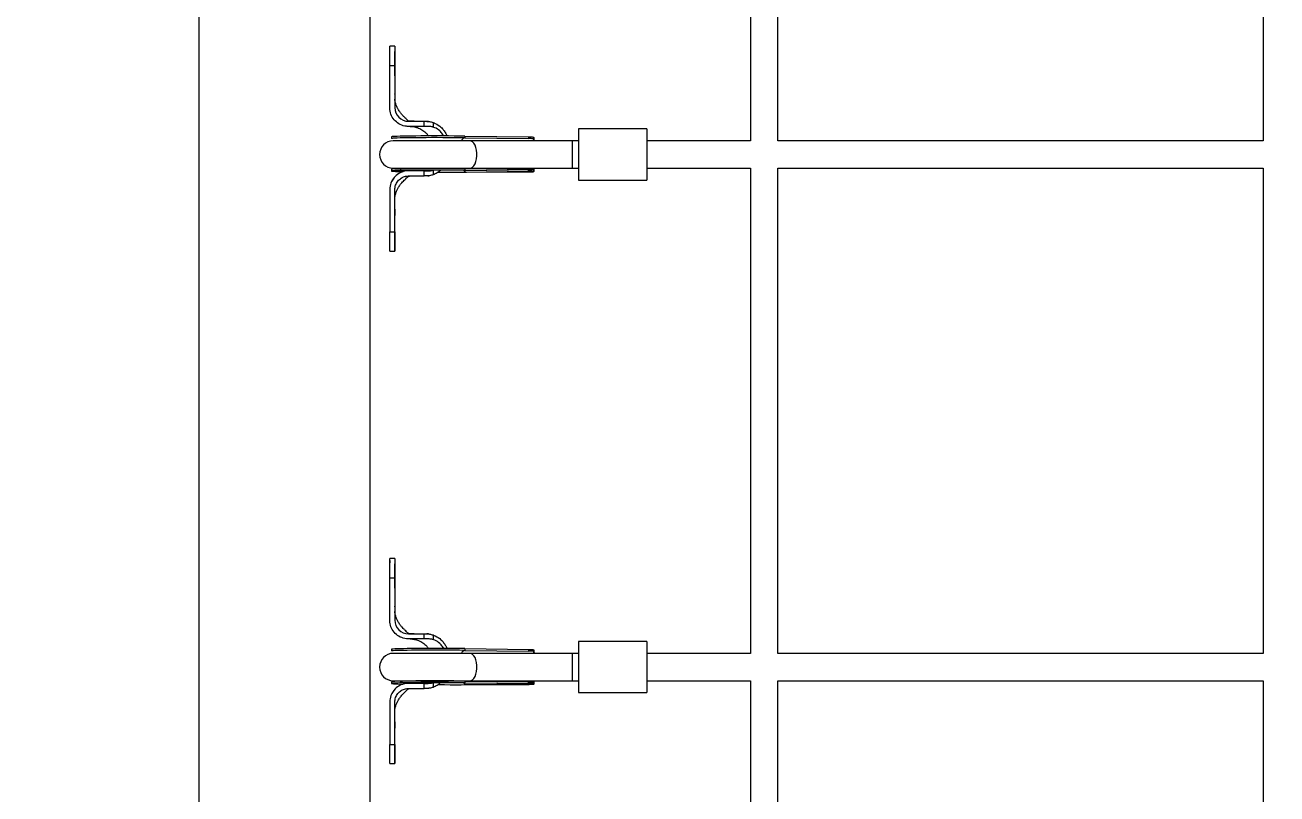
# Model space of a CAD drawing. Header units: millimetres. Extents: x -6879 to 7341, y -8047 to 7187.
# Drawn here: x -4537 to -3804, y -991 to -541 of the extents above; entities that cross this region are included whole.
import ezdxf

# ---------------------------------------------------------------- set-up
doc = ezdxf.new("R2010")
doc.units = ezdxf.units.MM
for name, color, linetype in [('DIKOM_ОБЪЕКТ', 7, 'Continuous'), ('DIKOM_РАЗМЕР_ЗОНА', 7, 'Continuous'), ('DIKOM_РАЗМЕР_ОБЪЕКТА', 7, 'Continuous')]:
    doc.layers.add(name, color=color, linetype=linetype)
doc.styles.add('style1', font='arial.ttf', dxfattribs={"width": 0.8})
doc.dimstyles.new('1-50', dxfattribs={"dimtxt": 300, "dimasz": 200, "dimexe": 100, "dimexo": 0, "dimgap": 100, "dimtad": 0, "dimdec": 0, "dimtxsty": 'style1', "dimcen": 0, "dimclrd": 7, "dimclre": 7, "dimadec": 1, "dimazin": 2, "dimtfac": 1, "dimtdec": 0, "dimtmove": 1, "dimatfit": 3, "dimfxl": 0, "dimlwd": 25, "dimlwe": 18, "dimarcsym": 0})

# ---------------------------------------------------------------- blocks, each defined once
blk = doc.blocks.new('*D20')
at = {"layer": 'Defpoints', "color": 0, "transparency": 16777216}
for p in [(-335.47, 4138.44), (-5198.79, -5966.88), (-1568.13, -5966.88)]:
    blk.add_point(p, dxfattribs=at)
at = {"layer": 'DIKOM_РАЗМЕР_ОБЪЕКТА', "color": 7, "lineweight": 18, "transparency": 16777216}
for p, q in [((-335.47, 4138.44), (-5298.79, 4138.44)), ((-1568.13, -5966.88), (-5298.79, -5966.88))]:
    blk.add_line(p, q, dxfattribs=at)
at = {"layer": 'DIKOM_РАЗМЕР_ОБЪЕКТА', "color": 7, "lineweight": 25, "transparency": 16777216}
for p, q in [((-5198.79, 3938.44), (-5198.79, -81.84)), ((-5198.79, -5766.88), (-5198.79, -1161.62))]:
    blk.add_line(p, q, dxfattribs=at)
at = {"layer": 'DIKOM_РАЗМЕР_ОБЪЕКТА', "color": 7, "transparency": 16777216}
for points in [[(-5232.12, 3938.44), (-5165.46, 3938.44), (-5198.79, 4138.44)], [(-5232.12, -5766.88), (-5165.46, -5766.88), (-5198.79, -5966.88)]]:
    blk.add_solid(points, dxfattribs=at)
at = {"layer": 'DIKOM_РАЗМЕР_ОБЪЕКТА', "color": 0, "transparency": 16777216, "insert": (-5198.79, -621.73), "char_height": 300, "attachment_point": 5, "rotation": 90, "style": 'style1'}
blk.add_mtext('10100', dxfattribs=at)
blk = doc.blocks.new('*D19')
at = {"layer": 'Defpoints', "color": 0, "transparency": 16777216}
for p in [(5624.04, 6094.27), (-4435.35, 2864.29), (5624.04, -2640.11)]:
    blk.add_point(p, dxfattribs=at)
at = {"layer": 'DIKOM_РАЗМЕР_ОБЪЕКТА', "color": 7, "lineweight": 18, "transparency": 16777216}
for p, q in [((-4435.35, 2864.29), (-4435.35, 6194.27)), ((5624.04, -2640.11), (5624.04, 6194.27))]:
    blk.add_line(p, q, dxfattribs=at)
at = {"layer": 'DIKOM_РАЗМЕР_ОБЪЕКТА', "color": 7, "lineweight": 25, "transparency": 16777216}
for p, q in [((-4235.35, 6094.27), (2113.67, 6094.27)), ((5424.04, 6094.27), (3193.46, 6094.27))]:
    blk.add_line(p, q, dxfattribs=at)
at = {"layer": 'DIKOM_РАЗМЕР_ОБЪЕКТА', "color": 7, "transparency": 16777216}
for points in [[(-4235.35, 6127.6), (-4235.35, 6060.94), (-4435.35, 6094.27)], [(5424.04, 6127.6), (5424.04, 6060.94), (5624.04, 6094.27)]]:
    blk.add_solid(points, dxfattribs=at)
at = {"layer": 'DIKOM_РАЗМЕР_ОБЪЕКТА', "color": 0, "transparency": 16777216, "insert": (2653.56, 6094.27), "char_height": 300, "attachment_point": 5, "style": 'style1'}
blk.add_mtext('10100', dxfattribs=at)
blk = doc.blocks.new('*D18')
at = {"layer": 'Defpoints', "color": 0, "transparency": 16777216}
for p in [(-342.29, 5666.7), (-6681.79, -8047.27), (-1651.48, -8047.27)]:
    blk.add_point(p, dxfattribs=at)
at = {"layer": 'DIKOM_РАЗМЕР_ЗОНА', "color": 7, "lineweight": 18, "transparency": 16777216}
for p, q in [((-342.29, 5666.7), (-6781.79, 5666.7)), ((-1651.48, -8047.27), (-6781.79, -8047.27))]:
    blk.add_line(p, q, dxfattribs=at)
at = {"layer": 'DIKOM_РАЗМЕР_ЗОНА', "color": 7, "lineweight": 25, "transparency": 16777216}
for p, q in [((-6681.79, 5466.7), (-6681.79, -340.84)), ((-6681.79, -7847.27), (-6681.79, -1420.62))]:
    blk.add_line(p, q, dxfattribs=at)
at = {"layer": 'DIKOM_РАЗМЕР_ЗОНА', "color": 7, "transparency": 16777216}
for points in [[(-6715.12, 5466.7), (-6648.46, 5466.7), (-6681.79, 5666.7)], [(-6715.12, -7847.27), (-6648.46, -7847.27), (-6681.79, -8047.27)]]:
    blk.add_solid(points, dxfattribs=at)
at = {"layer": 'DIKOM_РАЗМЕР_ЗОНА', "color": 0, "transparency": 16777216, "insert": (-6681.79, -880.73), "char_height": 300, "attachment_point": 5, "rotation": 90, "style": 'style1'}
blk.add_mtext('13700', dxfattribs=at)
blk = doc.blocks.new('*D17')
at = {"layer": 'Defpoints', "color": 0, "transparency": 16777216}
for p in [(-5935.35, 6990.27), (-5935.35, 998.27), (7340.79, -2830.86)]:
    blk.add_point(p, dxfattribs=at)
at = {"layer": 'DIKOM_РАЗМЕР_ЗОНА', "color": 7, "lineweight": 18, "transparency": 16777216}
for p, q in [((-5935.35, 998.27), (-5935.35, 7090.27)), ((7340.79, -2830.86), (7340.79, 7090.27))]:
    blk.add_line(p, q, dxfattribs=at)
at = {"layer": 'DIKOM_РАЗМЕР_ЗОНА', "color": 7, "lineweight": 25, "transparency": 16777216}
for p, q in [((-5735.35, 6990.27), (2016.67, 6990.27)), ((7140.79, 6990.27), (3096.46, 6990.27))]:
    blk.add_line(p, q, dxfattribs=at)
at = {"layer": 'DIKOM_РАЗМЕР_ЗОНА', "color": 7, "transparency": 16777216}
for points in [[(-5735.35, 7023.6), (-5735.35, 6956.94), (-5935.35, 6990.27)], [(7140.79, 7023.6), (7140.79, 6956.94), (7340.79, 6990.27)]]:
    blk.add_solid(points, dxfattribs=at)
at = {"layer": 'DIKOM_РАЗМЕР_ЗОНА', "color": 0, "transparency": 16777216, "insert": (2556.56, 6990.27), "char_height": 300, "attachment_point": 5, "style": 'style1'}
blk.add_mtext('13300', dxfattribs=at)

msp = doc.modelspace()

# ---------------------------------------------------------------- linework, layer by layer
at = {"layer": 'DIKOM_ОБЪЕКТ', "color": 7, "linetype": 'Continuous', "lineweight": 15}
for p, q in [((-4435.35, -215.11), (-4435.35, -1535.82)), ((-4335.35, -235.82), (-4335.35, -1535.82)), ((-4112.47, -324.7), (-4112.47, -608.7)), ((-4096.47, -608.7), (-4096.47, -324.7)), ((-3812.47, -324.7), (-3812.47, -608.7)), ((-4320.59, -553.25), (-4323.59, -553.25)), ((-4320.59, -559.06), (-4320.59, -556.33)), ((-4320.59, -565.76), (-4320.59, -559.13)), ((-4320.59, -564.36), (-4320.59, -563.97)), ((-4323.59, -589.25), (-4323.59, -564.53)), ((-4323.59, -564.53), (-4320.59, -564.53)), ((-4320.59, -564.53), (-4320.59, -589.25)), ((-4312.59, -597.25), (-4311.59, -597.25)), ((-4311.59, -600.25), (-4312.59, -600.25)), ((-4311.59, -597.25), (-4303.46, -597.25)), ((-4303.46, -600.25), (-4311.59, -600.25)), ((-4303.46, -600.25), (-4303.46, -597.25)), ((-4301.24, -597.3), (-4301.94, -597.28)), ((-4300.96, -597.31), (-4301.75, -597.3)), ((-4298.25, -597.92), (-4298.25, -600.64)), ((-4322.53, -606.31), (-4322.53, -607.31)), ((-4279.57, -605.94), (-4279.57, -606.93)), ((-4279.57, -605.94), (-4242.31, -606.37)), ((-4279.57, -606.93), (-4242.31, -607.37)), ((-4242.31, -607.37), (-4242.31, -606.37)), ((-4239.21, -608.07), (-4239.2, -607)), ((-4239.04, -608.27), (-4239.04, -607.22)), ((-4173.25, -601.7), (-4213.25, -601.7)), ((-4213.25, -601.7), (-4213.25, -616.7)), ((-4173.25, -601.7), (-4173.25, -616.7)), ((-4276.56, -608.7), (-4321.53, -608.7)), ((-4216.7, -608.7), (-4276.56, -608.7)), ((-4213.25, -608.7), (-4216.7, -608.7)), ((-4216.7, -624.7), (-4216.7, -608.7)), ((-4112.47, -608.7), (-4173.25, -608.7)), ((-3812.47, -608.7), (-4096.47, -608.7)), ((-4213.25, -616.7), (-4213.25, -631.7)), ((-4173.25, -616.7), (-4173.25, -631.7)), ((-4322.6, -625.31), (-4322.61, -626.31)), ((-4321.53, -624.7), (-4276.56, -624.7)), ((-4320.63, -629.82), (-4320.93, -630.15)), ((-4311.59, -626.25), (-4312.59, -626.25)), ((-4312.59, -629.25), (-4311.59, -629.25)), ((-4303.46, -626.25), (-4311.59, -626.25)), ((-4311.59, -629.25), (-4303.46, -629.25)), ((-4305.59, -624.7), (-4305.87, -624.85)), ((-4303.46, -629.25), (-4303.46, -626.25)), ((-4301.34, -629.17), (-4300.77, -629.16)), ((-4298.25, -625.87), (-4298.25, -628.59)), ((-4281.08, -624.92), (-4281.19, -624.7)), ((-4280.38, -624.77), (-4279.79, -624.93)), ((-4279.73, -625.93), (-4241.32, -626.38)), ((-4279.65, -625.93), (-4279.73, -625.93)), ((-4279.64, -624.93), (-4279.65, -625.93)), ((-4279.65, -625.93), (-4242.38, -626.37)), ((-4279.64, -624.93), (-4242.38, -625.37)), ((-4278.67, -627.02), (-4241.99, -626.83)), ((-4276.56, -624.7), (-4216.7, -624.7)), ((-4242.38, -626.37), (-4242.38, -625.37)), ((-4239.28, -625.94), (-4239.27, -624.88)), ((-4239.11, -626.3), (-4239.11, -625.25)), ((-4216.7, -624.7), (-4213.25, -624.7)), ((-4173.25, -624.7), (-4112.47, -624.7)), ((-4112.47, -624.7), (-4112.47, -908.7)), ((-4096.47, -624.7), (-3812.47, -624.7)), ((-4096.47, -908.7), (-4096.47, -624.7)), ((-3812.47, -624.7), (-3812.47, -908.7)), ((-4323.59, -637.25), (-4323.59, -661.97)), ((-4321.3, -630.52), (-4322.34, -632.28)), ((-4320.59, -661.97), (-4320.59, -637.25)), ((-4213.25, -631.7), (-4173.25, -631.7)), ((-4323.59, -661.97), (-4320.59, -661.97)), ((-4323.59, -673.25), (-4320.59, -673.25)), ((-4320.59, -666.66), (-4320.59, -669.77)), ((-4320.59, -666.89), (-4320.59, -669.13)), ((-4320.59, -673.25), (-4320.59, -667.97)), ((-4320.59, -853.25), (-4323.59, -853.25)), ((-4320.59, -859.06), (-4320.59, -856.33)), ((-4320.59, -865.76), (-4320.59, -859.13)), ((-4320.59, -864.36), (-4320.59, -863.97)), ((-4323.59, -889.25), (-4323.59, -864.53)), ((-4323.59, -864.53), (-4320.59, -864.53)), ((-4320.59, -864.53), (-4320.59, -889.25)), ((-4312.59, -897.25), (-4311.59, -897.25)), ((-4311.59, -900.25), (-4312.59, -900.25)), ((-4311.59, -897.25), (-4303.46, -897.25)), ((-4303.46, -900.25), (-4311.59, -900.25)), ((-4303.46, -900.25), (-4303.46, -897.25)), ((-4301.24, -897.3), (-4301.94, -897.28)), ((-4300.96, -897.31), (-4301.75, -897.3)), ((-4298.25, -897.92), (-4298.25, -900.64)), ((-4322.53, -906.31), (-4322.53, -907.31)), ((-4279.57, -905.94), (-4279.57, -906.93)), ((-4279.57, -905.94), (-4242.31, -906.37)), ((-4279.57, -906.93), (-4242.31, -907.37)), ((-4242.31, -907.37), (-4242.31, -906.37)), ((-4239.21, -908.07), (-4239.2, -907)), ((-4239.04, -908.27), (-4239.04, -907.22)), ((-4173.25, -901.7), (-4213.25, -901.7)), ((-4213.25, -901.7), (-4213.25, -916.7)), ((-4173.25, -901.7), (-4173.25, -916.7)), ((-4276.56, -908.7), (-4321.53, -908.7)), ((-4216.7, -908.7), (-4276.56, -908.7)), ((-4213.25, -908.7), (-4216.7, -908.7)), ((-4216.7, -924.7), (-4216.7, -908.7)), ((-4112.47, -908.7), (-4173.25, -908.7)), ((-3812.47, -908.7), (-4096.47, -908.7)), ((-4213.25, -916.7), (-4213.25, -931.7)), ((-4173.25, -916.7), (-4173.25, -931.7)), ((-4322.6, -925.31), (-4322.61, -926.31)), ((-4321.53, -924.7), (-4276.56, -924.7)), ((-4320.63, -929.82), (-4320.93, -930.15)), ((-4311.59, -926.25), (-4312.59, -926.25)), ((-4312.59, -929.25), (-4311.59, -929.25)), ((-4303.46, -926.25), (-4311.59, -926.25)), ((-4311.59, -929.25), (-4303.46, -929.25)), ((-4305.59, -924.7), (-4305.87, -924.85)), ((-4303.46, -929.25), (-4303.46, -926.25)), ((-4301.34, -929.17), (-4300.77, -929.16)), ((-4298.25, -925.87), (-4298.25, -928.59)), ((-4281.08, -924.92), (-4281.19, -924.7)), ((-4280.38, -924.77), (-4279.79, -924.93)), ((-4279.73, -925.93), (-4241.32, -926.38)), ((-4279.65, -925.93), (-4279.73, -925.93)), ((-4279.64, -924.93), (-4279.65, -925.93)), ((-4279.65, -925.93), (-4242.38, -926.37)), ((-4279.64, -924.93), (-4242.38, -925.37)), ((-4278.67, -927.02), (-4241.99, -926.83)), ((-4276.56, -924.7), (-4216.7, -924.7)), ((-4242.38, -926.37), (-4242.38, -925.37)), ((-4239.28, -925.94), (-4239.27, -924.88)), ((-4239.11, -926.3), (-4239.11, -925.25)), ((-4216.7, -924.7), (-4213.25, -924.7)), ((-4173.25, -924.7), (-4112.47, -924.7)), ((-4112.47, -924.7), (-4112.47, -1208.7)), ((-4096.47, -924.7), (-3812.47, -924.7)), ((-4096.47, -1208.7), (-4096.47, -924.7)), ((-3812.47, -924.7), (-3812.47, -1208.7)), ((-4323.59, -937.25), (-4323.59, -961.97)), ((-4321.3, -930.52), (-4322.34, -932.28)), ((-4320.59, -961.97), (-4320.59, -937.25)), ((-4213.25, -931.7), (-4173.25, -931.7)), ((-4323.59, -961.97), (-4320.59, -961.97)), ((-4320.59, -966.66), (-4320.59, -969.77)), ((-4320.59, -966.89), (-4320.59, -969.13)), ((-4323.59, -973.25), (-4320.59, -973.25)), ((-4320.59, -973.25), (-4320.59, -967.97))]:
    msp.add_line(p, q, dxfattribs=at)
at = {"layer": 'DIKOM_ОБЪЕКТ', "color": 7, "linetype": 'Continuous', "lineweight": 15, "flags": 128}
for points in [[(-4279.57, -605.94), (-4282.7, -605.9), (-4285.93, -605.87), (-4289.23, -605.85), (-4292.55, -605.84), (-4295.86, -605.83), (-4299.12, -605.83), (-4302.3, -605.84), (-4305.35, -605.85), (-4308.24, -605.87), (-4310.94, -605.9), (-4313.41, -605.93), (-4315.64, -605.97), (-4317.58, -606.01), (-4319.23, -606.06), (-4320.56, -606.11), (-4321.56, -606.17), (-4322.21, -606.23), (-4322.51, -606.29), (-4322.53, -606.31)], [(-4279.57, -606.93), (-4282.7, -606.9), (-4285.94, -606.87), (-4289.23, -606.85), (-4292.55, -606.84), (-4295.86, -606.83), (-4299.13, -606.83), (-4302.3, -606.84), (-4305.35, -606.85), (-4308.24, -606.87), (-4310.94, -606.9), (-4313.42, -606.93), (-4315.64, -606.97), (-4317.59, -607.01), (-4319.24, -607.06), (-4320.57, -607.11), (-4321.56, -607.17), (-4322.21, -607.23), (-4322.51, -607.29), (-4322.53, -607.31)], [(-4276.56, -624.7), (-4275.92, -624.59), (-4275.09, -624.13), (-4274.32, -623.32), (-4273.67, -622.2), (-4273.14, -620.82), (-4272.78, -619.25), (-4272.6, -617.56), (-4272.6, -615.83), (-4272.78, -614.14), (-4273.14, -612.57), (-4273.67, -611.2), (-4274.32, -610.08), (-4275.09, -609.27), (-4275.92, -608.8), (-4276.56, -608.7)], [(-4279.64, -624.93), (-4282.77, -624.9), (-4286.01, -624.87), (-4289.3, -624.85), (-4292.62, -624.84), (-4295.93, -624.83), (-4299.2, -624.83), (-4302.37, -624.83), (-4305.42, -624.85), (-4308.31, -624.87), (-4311.01, -624.89), (-4313.49, -624.93), (-4315.71, -624.96), (-4317.66, -625.01), (-4319.31, -625.06), (-4320.64, -625.11), (-4321.63, -625.17), (-4322.28, -625.23), (-4322.58, -625.29), (-4322.6, -625.31)], [(-4279.65, -625.93), (-4282.78, -625.9), (-4286.01, -625.87), (-4289.31, -625.85), (-4292.63, -625.84), (-4295.94, -625.83), (-4299.2, -625.83), (-4302.37, -625.83), (-4305.42, -625.85), (-4308.31, -625.87), (-4311.01, -625.89), (-4313.49, -625.93), (-4315.71, -625.96), (-4317.66, -626.01), (-4319.31, -626.06), (-4320.64, -626.11), (-4321.64, -626.17), (-4322.29, -626.23), (-4322.59, -626.29), (-4322.53, -626.35), (-4322.12, -626.42), (-4321.35, -626.48), (-4320.25, -626.55), (-4318.82, -626.61), (-4317.07, -626.67), (-4315.84, -626.7)], [(-4295.19, -627), (-4294.88, -627.01), (-4291.56, -627.02), (-4288.24, -627.03), (-4284.96, -627.03), (-4281.76, -627.03), (-4278.67, -627.02)], [(-4280.52, -624.7), (-4280.39, -624.76), (-4280.38, -624.77)], [(-4279.57, -905.94), (-4282.7, -905.9), (-4285.93, -905.87), (-4289.23, -905.85), (-4292.55, -905.84), (-4295.86, -905.83), (-4299.12, -905.83), (-4302.3, -905.84), (-4305.35, -905.85), (-4308.24, -905.87), (-4310.94, -905.9), (-4313.41, -905.93), (-4315.64, -905.97), (-4317.58, -906.01), (-4319.23, -906.06), (-4320.56, -906.11), (-4321.56, -906.17), (-4322.21, -906.23), (-4322.51, -906.29), (-4322.53, -906.31)], [(-4279.57, -906.93), (-4282.7, -906.9), (-4285.94, -906.87), (-4289.23, -906.85), (-4292.55, -906.84), (-4295.86, -906.83), (-4299.13, -906.83), (-4302.3, -906.84), (-4305.35, -906.85), (-4308.24, -906.87), (-4310.94, -906.9), (-4313.42, -906.93), (-4315.64, -906.97), (-4317.59, -907.01), (-4319.24, -907.06), (-4320.57, -907.11), (-4321.56, -907.17), (-4322.21, -907.23), (-4322.51, -907.29), (-4322.53, -907.31)], [(-4276.56, -924.7), (-4275.92, -924.59), (-4275.09, -924.13), (-4274.32, -923.32), (-4273.67, -922.2), (-4273.14, -920.82), (-4272.78, -919.25), (-4272.6, -917.56), (-4272.6, -915.83), (-4272.78, -914.14), (-4273.14, -912.57), (-4273.67, -911.2), (-4274.32, -910.08), (-4275.09, -909.27), (-4275.92, -908.8), (-4276.56, -908.7)], [(-4279.64, -924.93), (-4282.77, -924.9), (-4286.01, -924.87), (-4289.3, -924.85), (-4292.62, -924.84), (-4295.93, -924.83), (-4299.2, -924.83), (-4302.37, -924.83), (-4305.42, -924.85), (-4308.31, -924.87), (-4311.01, -924.89), (-4313.49, -924.93), (-4315.71, -924.96), (-4317.66, -925.01), (-4319.31, -925.06), (-4320.64, -925.11), (-4321.63, -925.17), (-4322.28, -925.23), (-4322.58, -925.29), (-4322.6, -925.31)], [(-4279.65, -925.93), (-4282.78, -925.9), (-4286.01, -925.87), (-4289.31, -925.85), (-4292.63, -925.84), (-4295.94, -925.83), (-4299.2, -925.83), (-4302.37, -925.83), (-4305.42, -925.85), (-4308.31, -925.87), (-4311.01, -925.89), (-4313.49, -925.93), (-4315.71, -925.96), (-4317.66, -926.01), (-4319.31, -926.06), (-4320.64, -926.11), (-4321.64, -926.17), (-4322.29, -926.23), (-4322.59, -926.29), (-4322.53, -926.35), (-4322.12, -926.42), (-4321.35, -926.48), (-4320.25, -926.55), (-4318.82, -926.61), (-4317.07, -926.67), (-4315.84, -926.7)], [(-4295.19, -927), (-4294.88, -927.01), (-4291.56, -927.02), (-4288.24, -927.03), (-4284.96, -927.03), (-4281.76, -927.03), (-4278.67, -927.02)], [(-4280.52, -924.7), (-4280.39, -924.76), (-4280.38, -924.77)]]:
    msp.add_lwpolyline(points, dxfattribs=at)
at = {"layer": 'DIKOM_ОБЪЕКТ', "color": 7, "linetype": 'Continuous', "lineweight": 15}
for centre, radius, start, end in [((-4312.59, -589.25), 8, 180.00004, 269.99921), ((-4279.01, -609.74), 2.86, 101.36163, 158.61584), ((-4321.53, -616.7), 8, 90, 270), ((-4278.24, -624.35), 2.71, 213.48432, 260.87099), ((-4312.59, -889.25), 8, 179.99999, 269.99937), ((-4279.01, -909.74), 2.86, 101.36126, 158.61638), ((-4321.53, -916.7), 8, 90, 270), ((-4278.21, -924.27), 2.78, 210.98988, 260.49452)]:
    msp.add_arc(centre, radius, start, end, dxfattribs=at)
for points, knots in [([(-4323.59, -564.53), (-4323.59, -564.46), (-4323.59, -564.08), (-4323.59, -562.5), (-4323.59, -560.18), (-4323.59, -557.66), (-4323.59, -555.77), (-4323.59, -554.33), (-4323.59, -553.51), (-4323.59, -553.17), (-4323.59, -553.26), (-4323.59, -553.27)], [0, 0, 0, 0, 0.011392, 0.056973, 0.240205, 0.388695, 0.54149, 0.689979, 0.842774, 0.991264, 1, 1, 1, 1]), ([(-4320.59, -553.27), (-4320.59, -553.27), (-4320.59, -553.17), (-4320.59, -553.53), (-4320.59, -554.38), (-4320.59, -555.82), (-4320.59, -557.76), (-4320.59, -560.53), (-4320.59, -563.03), (-4320.59, -564.53)], [0, 0, 0, 0, 0.012296, 0.165143, 0.313683, 0.466531, 0.61507, 0.767918, 1, 1, 1, 1]), ([(-4320.59, -570.57), (-4320.59, -569.27), (-4320.59, -566.77), (-4320.59, -564.81), (-4320.59, -563.88)], [0, 0, 0, 0, 0.522448, 1, 1, 1, 1]), ([(-4320.59, -574.03), (-4320.59, -574.08), (-4320.59, -574.63), (-4320.59, -575.61), (-4320.59, -576.8), (-4320.59, -577.52), (-4320.59, -577.83), (-4320.59, -577.74), (-4320.59, -577.74)], [0, 0, 0, 0, 0.022174, 0.263631, 0.505088, 0.746543, 0.988, 1, 1, 1, 1]), ([(-4309.28, -597.25), (-4309.24, -597.25), (-4309.17, -597.25), (-4309.35, -597.25), (-4310.01, -597.25), (-4310.74, -597.25), (-4311.29, -597.25), (-4311.79, -597.25), (-4312.06, -597.25), (-4312.13, -597.23), (-4312.17, -597.23), (-4312.24, -597.21), (-4312.27, -597.2), (-4312.3, -597.19), (-4312.33, -597.17), (-4312.39, -597.15), (-4312.64, -597.05), (-4313.14, -596.65), (-4313.87, -596.01), (-4314.71, -595.09), (-4315.74, -594.16), (-4316.6, -593.22), (-4317.26, -592.39), (-4317.88, -591.52), (-4318.57, -590.43), (-4319.35, -588.99), (-4320.06, -587.23), (-4320.53, -585.38), (-4320.57, -584.66), (-4320.59, -584.28)], [0, 0, 0, 0, 0.038804, 0.073968, 0.124841, 0.172223, 0.205993, 0.227863, 0.241702, 0.25434, 0.268541, 0.271441, 0.272638, 0.273732, 0.274876, 0.276186, 0.279638, 0.298264, 0.337811, 0.388351, 0.446674, 0.494113, 0.533652, 0.567929, 0.614049, 0.684941, 0.776097, 0.882281, 1, 1, 1, 1]), ([(-4320.58, -581.41), (-4320.58, -581.36), (-4320.58, -581.26), (-4320.58, -581.16), (-4320.58, -581.12)], [0, 0, 0, 0, 0.499603, 1, 1, 1, 1]), ([(-4312.59, -600.25), (-4312.68, -600.25), (-4313.1, -600.25), (-4314.76, -600.13), (-4317.51, -599.33), (-4320.56, -597.14), (-4322.72, -594.06), (-4323.53, -591.25), (-4323.58, -589.64), (-4323.59, -589.25)], [0, 0, 0, 0, 0.014799, 0.074105, 0.288776, 0.503468, 0.718044, 0.933087, 1, 1, 1, 1]), ([(-4311.64, -600.25), (-4311.22, -600.26), (-4310.37, -600.28), (-4309.11, -600.47), (-4307.91, -600.77), (-4306.21, -601.36), (-4304.14, -602.49), (-4302.18, -604.11), (-4301.32, -605.37), (-4301.01, -605.84)], [0, 0, 0, 0, 0.102215, 0.203879, 0.30311, 0.399754, 0.634755, 0.866421, 1, 1, 1, 1]), ([(-4303.46, -597.25), (-4303.36, -597.25), (-4303, -597.25), (-4302.64, -597.25), (-4302.38, -597.25)], [0, 0, 0, 0, 0.256579, 1, 1, 1, 1]), ([(-4298.25, -600.64), (-4298.33, -600.61), (-4298.73, -600.5), (-4299.47, -600.35), (-4300.32, -600.26), (-4301.5, -600.25), (-4302.49, -600.25), (-4303.31, -600.25), (-4303.46, -600.25)], [0, 0, 0, 0, 0.048333, 0.242013, 0.435639, 0.532399, 0.919396, 1, 1, 1, 1]), ([(-4302.37, -597.25), (-4301.68, -597.28), (-4300.27, -597.32), (-4298.93, -597.72), (-4298.25, -597.92)], [0, 0, 0, 0, 0.492158, 1, 1, 1, 1]), ([(-4298.25, -597.92), (-4297.81, -598.09), (-4296.12, -598.75), (-4293.97, -600.28), (-4292.04, -602.41), (-4290.84, -604.13), (-4290.3, -605.34), (-4290.08, -605.85)], [0, 0, 0, 0, 0.120595, 0.467453, 0.662789, 0.858218, 1, 1, 1, 1]), ([(-4292.01, -605.84), (-4292.22, -605.46), (-4292.84, -604.36), (-4294.51, -602.56), (-4296.49, -601.23), (-4297.91, -600.75), (-4298.25, -600.64)], [0, 0, 0, 0, 0.155589, 0.454799, 0.87259, 1, 1, 1, 1]), ([(-4242.31, -606.37), (-4241.81, -606.38), (-4240.81, -606.39), (-4239.77, -606.46), (-4239.23, -606.62), (-4239.25, -606.9), (-4239.26, -607)], [0, 0, 0, 0, 0.282223, 0.564501, 0.843711, 1, 1, 1, 1]), ([(-4239.47, -608.76), (-4239.38, -608.58), (-4239.14, -608.11), (-4239.22, -607.7), (-4239.78, -607.46), (-4240.8, -607.39), (-4241.79, -607.38), (-4242.31, -607.37)], [0, 0, 0, 0, 0.131066, 0.354397, 0.560072, 0.768017, 1, 1, 1, 1]), ([(-4239.2, -607.57), (-4239.15, -607.49), (-4239.03, -607.32), (-4239.07, -607.25), (-4239.1, -607.22)], [0, 0, 0, 0, 0.489713, 1, 1, 1, 1]), ([(-4239.1, -608.27), (-4239.08, -608.34), (-4239.05, -608.44), (-4239.17, -608.64), (-4239.21, -608.7)], [0, 0, 0, 0, 0.701969, 1, 1, 1, 1]), ([(-4312.59, -626.25), (-4312.68, -626.25), (-4313.1, -626.26), (-4314.76, -626.38), (-4317.53, -627.18), (-4320.59, -629.4), (-4322.74, -632.49), (-4323.53, -635.29), (-4323.58, -636.89), (-4323.59, -637.25)], [0, 0, 0, 0, 0.014799, 0.07411, 0.290025, 0.505958, 0.720947, 0.936011, 1, 1, 1, 1]), ([(-4320.59, -642.12), (-4320.57, -641.76), (-4320.53, -641.06), (-4320.05, -639.24), (-4319.34, -637.49), (-4318.57, -636.07), (-4317.87, -634.97), (-4317.21, -634.05), (-4316.49, -633.17), (-4315.64, -632.22), (-4314.6, -631.32), (-4313.83, -630.44), (-4313.14, -629.85), (-4312.62, -629.44), (-4312.38, -629.35), (-4312.31, -629.33), (-4312.28, -629.31), (-4312.25, -629.3), (-4312.22, -629.29), (-4312.12, -629.27), (-4312.07, -629.27), (-4312.01, -629.25), (-4311.71, -629.25), (-4311.6, -629.25), (-4311.56, -629.25)], [0, 0, 0, 0, 0.150024, 0.285115, 0.400985, 0.49106, 0.549655, 0.595438, 0.653442, 0.721443, 0.788229, 0.844908, 0.895824, 0.920033, 0.924451, 0.926123, 0.927571, 0.929029, 0.930601, 0.934412, 0.957286, 0.976121, 0.990799, 1, 1, 1, 1]), ([(-4320.59, -637.25), (-4320.59, -637.03), (-4320.56, -635.91), (-4320.03, -633.92), (-4318.51, -631.64), (-4316.33, -630.01), (-4314.22, -629.32), (-4312.96, -629.27), (-4312.59, -629.25)], [0, 0, 0, 0, 0.054128, 0.268334, 0.482543, 0.697301, 0.912, 1, 1, 1, 1]), ([(-4317.43, -625.28), (-4317.41, -625.32), (-4317.31, -625.46), (-4316.72, -625.6), (-4315.51, -625.71), (-4313.9, -625.74), (-4312.18, -625.74), (-4310.4, -625.72), (-4308.55, -625.7), (-4306.2, -625.68), (-4303.27, -625.67), (-4299.74, -625.66), (-4295.98, -625.66), (-4292.16, -625.66), (-4288.4, -625.68), (-4284.41, -625.71), (-4281.81, -625.74), (-4280.46, -625.75)], [0, 0, 0, 0, 0.0308, 0.105482, 0.17611, 0.242226, 0.303475, 0.343126, 0.391126, 0.448866, 0.516357, 0.593583, 0.680551, 0.752201, 0.829322, 0.91192, 1, 1, 1, 1]), ([(-4308.71, -625.87), (-4308.91, -625.94), (-4309.55, -626.14), (-4310.44, -626.21), (-4311.21, -626.25), (-4311.51, -626.25), (-4311.61, -626.25)], [0, 0, 0, 0, 0.213008, 0.682004, 0.897057, 1, 1, 1, 1]), ([(-4303.46, -626.25), (-4303.37, -626.25), (-4302.95, -626.25), (-4301.86, -626.24), (-4300.19, -626.31), (-4298.9, -626.02), (-4298.25, -625.87)], [0, 0, 0, 0, 0.04843, 0.241942, 0.617177, 1, 1, 1, 1]), ([(-4302.38, -629.25), (-4302.47, -629.25), (-4302.83, -629.25), (-4303.19, -629.25), (-4303.46, -629.25)], [0, 0, 0, 0, 0.25626, 1, 1, 1, 1]), ([(-4298.25, -628.59), (-4298.91, -628.78), (-4300.25, -629.18), (-4301.66, -629.23), (-4302.38, -629.25)], [0, 0, 0, 0, 0.491586, 1, 1, 1, 1]), ([(-4293.59, -625.66), (-4294.13, -626.15), (-4295.33, -627.24), (-4296.98, -628.12), (-4298.03, -628.51), (-4298.25, -628.59)], [0, 0, 0, 0, 0.391841, 0.875443, 1, 1, 1, 1]), ([(-4242.38, -625.37), (-4241.88, -625.38), (-4240.88, -625.39), (-4239.85, -625.37), (-4239.3, -625.25), (-4239.32, -624.98), (-4239.33, -624.88)], [0, 0, 0, 0, 0.281504, 0.563036, 0.840805, 1, 1, 1, 1]), ([(-4239.33, -625.94), (-4239.33, -626.04), (-4239.33, -626.29), (-4239.91, -626.38), (-4240.93, -626.39), (-4241.89, -626.38), (-4242.38, -626.37)], [0, 0, 0, 0, 0.189922, 0.454973, 0.723243, 1, 1, 1, 1]), ([(-4241.99, -626.83), (-4241.51, -626.83), (-4240.54, -626.82), (-4239.55, -626.77), (-4239.09, -626.54), (-4239.07, -626.22), (-4239.25, -625.93), (-4239.28, -625.88)], [0, 0, 0, 0, 0.241936, 0.483942, 0.723269, 0.952869, 1, 1, 1, 1]), ([(-4320.89, -630.03), (-4320.94, -630.09), (-4321.04, -630.21), (-4321.13, -630.32), (-4321.18, -630.37)], [0, 0, 0, 0, 0.500193, 1, 1, 1, 1]), ([(-4320.58, -642.44), (-4320.58, -642.36), (-4320.58, -642.21), (-4320.58, -642.04), (-4320.58, -641.95)], [0, 0, 0, 0, 0.4980693, 1, 1, 1, 1]), ([(-4320.59, -648.8), (-4320.59, -648.79), (-4320.59, -648.72), (-4320.59, -649.1), (-4320.59, -649.93), (-4320.59, -651.11), (-4320.59, -652.03), (-4320.59, -652.45)], [0, 0, 0, 0, 0.064251, 0.306796, 0.549345, 0.791892, 1, 1, 1, 1]), ([(-4320.59, -662.36), (-4320.59, -661.43), (-4320.59, -659.47), (-4320.59, -656.96), (-4320.59, -655.65)], [0, 0, 0, 0, 0.477467, 1, 1, 1, 1]), ([(-4323.59, -673.24), (-4323.59, -673.19), (-4323.59, -673.1), (-4323.59, -672.26), (-4323.59, -670.92), (-4323.59, -669.05), (-4323.59, -666.86), (-4323.59, -664.48), (-4323.59, -662.81), (-4323.59, -661.97)], [0, 0, 0, 0, 0.144052, 0.292535, 0.445323, 0.593805, 0.746592, 0.872017, 1, 1, 1, 1]), ([(-4320.59, -667.62), (-4320.59, -666.5), (-4320.59, -664.17), (-4320.59, -661.68), (-4320.59, -660.38)], [0, 0, 0, 0, 0.478156, 1, 1, 1, 1]), ([(-4320.59, -661.97), (-4320.59, -662.05), (-4320.59, -662.47), (-4320.59, -664.18), (-4320.59, -666.6), (-4320.59, -669.13), (-4320.59, -670.97), (-4320.59, -672.31), (-4320.59, -673.12), (-4320.59, -673.2), (-4320.59, -673.23)], [0, 0, 0, 0, 0.012375, 0.061892, 0.261124, 0.409635, 0.562453, 0.710965, 0.863783, 1, 1, 1, 1]), ([(-4320.59, -667.97), (-4320.59, -667.59), (-4320.59, -666.81), (-4320.59, -665.6), (-4320.59, -664.98)], [0, 0, 0, 0, 0.492054, 1, 1, 1, 1]), ([(-4323.59, -864.53), (-4323.59, -864.46), (-4323.59, -864.08), (-4323.59, -862.5), (-4323.59, -860.18), (-4323.59, -857.66), (-4323.59, -855.77), (-4323.59, -854.33), (-4323.59, -853.51), (-4323.59, -853.17), (-4323.59, -853.26), (-4323.59, -853.27)], [0, 0, 0, 0, 0.011392, 0.056973, 0.240205, 0.388695, 0.54149, 0.689979, 0.842775, 0.991264, 1, 1, 1, 1]), ([(-4323.59, -854.42), (-4323.59, -854.77), (-4323.59, -855.13), (-4323.59, -855.74), (-4323.59, -855.77)], [0, 0, 0, 0, 0.954037, 1, 1, 1, 1]), ([(-4320.59, -853.27), (-4320.59, -853.27), (-4320.59, -853.17), (-4320.59, -853.53), (-4320.59, -854.38), (-4320.59, -855.82), (-4320.59, -857.76), (-4320.59, -860.53), (-4320.59, -863.03), (-4320.59, -864.53)], [0, 0, 0, 0, 0.012296, 0.165143, 0.313683, 0.466531, 0.61507, 0.767918, 1, 1, 1, 1]), ([(-4320.59, -870.57), (-4320.59, -869.27), (-4320.59, -866.77), (-4320.59, -864.81), (-4320.59, -863.88)], [0, 0, 0, 0, 0.52245, 1, 1, 1, 1]), ([(-4320.59, -874.03), (-4320.59, -874.08), (-4320.59, -874.63), (-4320.59, -875.61), (-4320.59, -876.8), (-4320.59, -877.52), (-4320.59, -877.83), (-4320.59, -877.74), (-4320.59, -877.74)], [0, 0, 0, 0, 0.022174, 0.26363, 0.505088, 0.746543, 0.988, 1, 1, 1, 1]), ([(-4309.28, -897.25), (-4309.24, -897.25), (-4309.17, -897.25), (-4309.35, -897.25), (-4310.01, -897.25), (-4310.74, -897.25), (-4311.29, -897.25), (-4311.79, -897.25), (-4312.06, -897.25), (-4312.13, -897.23), (-4312.17, -897.23), (-4312.24, -897.21), (-4312.27, -897.2), (-4312.3, -897.19), (-4312.33, -897.17), (-4312.39, -897.15), (-4312.64, -897.05), (-4313.14, -896.65), (-4313.87, -896.01), (-4314.71, -895.09), (-4315.74, -894.16), (-4316.6, -893.22), (-4317.26, -892.39), (-4317.88, -891.52), (-4318.57, -890.43), (-4319.35, -888.99), (-4320.06, -887.23), (-4320.53, -885.38), (-4320.57, -884.66), (-4320.59, -884.28)], [0, 0, 0, 0, 0.038804, 0.073968, 0.124841, 0.172223, 0.205993, 0.227863, 0.241702, 0.25434, 0.268541, 0.271441, 0.272638, 0.273732, 0.274876, 0.276186, 0.279638, 0.298264, 0.337811, 0.388351, 0.446674, 0.494112, 0.533652, 0.567928, 0.614049, 0.684941, 0.776097, 0.882281, 1, 1, 1, 1]), ([(-4320.58, -881.41), (-4320.58, -881.36), (-4320.58, -881.26), (-4320.58, -881.16), (-4320.58, -881.12)], [0, 0, 0, 0, 0.499578, 1, 1, 1, 1]), ([(-4312.59, -900.25), (-4312.68, -900.25), (-4313.1, -900.25), (-4314.76, -900.13), (-4317.51, -899.33), (-4320.56, -897.14), (-4322.72, -894.06), (-4323.53, -891.25), (-4323.58, -889.64), (-4323.59, -889.25)], [0, 0, 0, 0, 0.014799, 0.074105, 0.288776, 0.503468, 0.718045, 0.933087, 1, 1, 1, 1]), ([(-4311.64, -900.25), (-4311.22, -900.26), (-4310.37, -900.28), (-4309.11, -900.47), (-4307.91, -900.77), (-4306.21, -901.36), (-4304.14, -902.49), (-4302.18, -904.11), (-4301.32, -905.37), (-4301.01, -905.84)], [0, 0, 0, 0, 0.102215, 0.203879, 0.30311, 0.399754, 0.634754, 0.866421, 1, 1, 1, 1]), ([(-4303.46, -897.25), (-4303.36, -897.25), (-4303, -897.25), (-4302.64, -897.25), (-4302.38, -897.25)], [0, 0, 0, 0, 0.256579, 1, 1, 1, 1]), ([(-4298.25, -900.64), (-4298.33, -900.61), (-4298.73, -900.5), (-4299.47, -900.35), (-4300.32, -900.26), (-4301.5, -900.25), (-4302.49, -900.25), (-4303.31, -900.25), (-4303.46, -900.25)], [0, 0, 0, 0, 0.048333, 0.242013, 0.435639, 0.532399, 0.919396, 1, 1, 1, 1]), ([(-4302.37, -897.25), (-4301.68, -897.28), (-4300.27, -897.32), (-4298.93, -897.72), (-4298.25, -897.92)], [0, 0, 0, 0, 0.492158, 1, 1, 1, 1]), ([(-4298.25, -897.92), (-4297.81, -898.09), (-4296.12, -898.75), (-4293.97, -900.28), (-4292.04, -902.41), (-4290.84, -904.13), (-4290.3, -905.34), (-4290.08, -905.85)], [0, 0, 0, 0, 0.120595, 0.467451, 0.662788, 0.858216, 1, 1, 1, 1]), ([(-4292.01, -905.84), (-4292.22, -905.46), (-4292.84, -904.36), (-4294.51, -902.56), (-4296.49, -901.23), (-4297.91, -900.75), (-4298.25, -900.64)], [0, 0, 0, 0, 0.1555895, 0.4547974, 0.87259, 1, 1, 1, 1]), ([(-4242.31, -906.37), (-4241.81, -906.38), (-4240.81, -906.39), (-4239.77, -906.46), (-4239.23, -906.62), (-4239.25, -906.9), (-4239.26, -907)], [0, 0, 0, 0, 0.282223, 0.564502, 0.843712, 1, 1, 1, 1]), ([(-4239.47, -908.76), (-4239.38, -908.58), (-4239.14, -908.11), (-4239.22, -907.7), (-4239.78, -907.46), (-4240.8, -907.39), (-4241.79, -907.38), (-4242.31, -907.37)], [0, 0, 0, 0, 0.131068, 0.354397, 0.560073, 0.768017, 1, 1, 1, 1]), ([(-4239.1, -908.27), (-4239.08, -908.34), (-4239.05, -908.44), (-4239.17, -908.64), (-4239.21, -908.7)], [0, 0, 0, 0, 0.70197, 1, 1, 1, 1]), ([(-4239.2, -907.57), (-4239.15, -907.49), (-4239.03, -907.32), (-4239.07, -907.25), (-4239.1, -907.22)], [0, 0, 0, 0, 0.489717, 1, 1, 1, 1]), ([(-4312.59, -926.25), (-4312.68, -926.25), (-4313.1, -926.26), (-4314.76, -926.38), (-4317.53, -927.18), (-4320.59, -929.4), (-4322.74, -932.49), (-4323.53, -935.29), (-4323.58, -936.89), (-4323.59, -937.25)], [0, 0, 0, 0, 0.014799, 0.07411, 0.290025, 0.505959, 0.720948, 0.936012, 1, 1, 1, 1]), ([(-4320.89, -930.03), (-4320.94, -930.09), (-4321.04, -930.21), (-4321.13, -930.32), (-4321.18, -930.37)], [0, 0, 0, 0, 0.500191, 1, 1, 1, 1]), ([(-4320.59, -942.12), (-4320.57, -941.76), (-4320.53, -941.06), (-4320.05, -939.24), (-4319.34, -937.49), (-4318.57, -936.07), (-4317.87, -934.97), (-4317.21, -934.05), (-4316.49, -933.17), (-4315.64, -932.22), (-4314.6, -931.32), (-4313.83, -930.44), (-4313.14, -929.85), (-4312.62, -929.44), (-4312.38, -929.35), (-4312.31, -929.33), (-4312.28, -929.31), (-4312.25, -929.3), (-4312.22, -929.29), (-4312.12, -929.27), (-4312.07, -929.27), (-4312.01, -929.25), (-4311.71, -929.25), (-4311.6, -929.25), (-4311.56, -929.25)], [0, 0, 0, 0, 0.150023, 0.285115, 0.400985, 0.49106, 0.549655, 0.595438, 0.653442, 0.721443, 0.788229, 0.844908, 0.895824, 0.920033, 0.924451, 0.926123, 0.927571, 0.929029, 0.930601, 0.934412, 0.957286, 0.976121, 0.990799, 1, 1, 1, 1]), ([(-4320.59, -937.25), (-4320.59, -937.03), (-4320.56, -935.91), (-4320.03, -933.92), (-4318.51, -931.64), (-4316.33, -930.01), (-4314.22, -929.32), (-4312.96, -929.27), (-4312.59, -929.25)], [0, 0, 0, 0, 0.0541271, 0.2683338, 0.4825432, 0.6973003, 0.912, 1, 1, 1, 1]), ([(-4317.43, -925.28), (-4317.41, -925.32), (-4317.31, -925.46), (-4316.72, -925.6), (-4315.51, -925.71), (-4313.9, -925.74), (-4312.18, -925.74), (-4310.4, -925.72), (-4308.55, -925.7), (-4306.2, -925.68), (-4303.27, -925.67), (-4299.74, -925.66), (-4295.98, -925.66), (-4292.16, -925.66), (-4288.4, -925.68), (-4284.41, -925.71), (-4281.81, -925.74), (-4280.46, -925.75)], [0, 0, 0, 0, 0.0308, 0.105482, 0.17611, 0.242226, 0.303475, 0.343126, 0.391126, 0.448866, 0.516357, 0.593583, 0.680551, 0.752201, 0.829322, 0.91192, 1, 1, 1, 1]), ([(-4308.71, -925.87), (-4308.91, -925.94), (-4309.55, -926.14), (-4310.44, -926.21), (-4311.21, -926.25), (-4311.51, -926.25), (-4311.61, -926.25)], [0, 0, 0, 0, 0.213008, 0.682004, 0.897057, 1, 1, 1, 1]), ([(-4303.46, -926.25), (-4303.37, -926.25), (-4302.95, -926.25), (-4301.86, -926.24), (-4300.19, -926.31), (-4298.9, -926.02), (-4298.25, -925.87)], [0, 0, 0, 0, 0.04843, 0.241942, 0.617176, 1, 1, 1, 1]), ([(-4302.38, -929.25), (-4302.47, -929.25), (-4302.83, -929.25), (-4303.19, -929.25), (-4303.46, -929.25)], [0, 0, 0, 0, 0.25626, 1, 1, 1, 1]), ([(-4298.25, -928.59), (-4298.91, -928.78), (-4300.25, -929.18), (-4301.66, -929.23), (-4302.38, -929.25)], [0, 0, 0, 0, 0.491586, 1, 1, 1, 1]), ([(-4293.59, -925.66), (-4294.13, -926.15), (-4295.33, -927.24), (-4296.98, -928.12), (-4298.03, -928.51), (-4298.25, -928.59)], [0, 0, 0, 0, 0.391843, 0.875442, 1, 1, 1, 1]), ([(-4242.38, -925.37), (-4241.88, -925.38), (-4240.88, -925.39), (-4239.85, -925.37), (-4239.3, -925.25), (-4239.32, -924.98), (-4239.33, -924.88)], [0, 0, 0, 0, 0.281504, 0.563036, 0.840805, 1, 1, 1, 1]), ([(-4239.33, -925.94), (-4239.33, -926.04), (-4239.33, -926.29), (-4239.91, -926.38), (-4240.93, -926.39), (-4241.89, -926.38), (-4242.38, -926.37)], [0, 0, 0, 0, 0.189923, 0.454973, 0.723243, 1, 1, 1, 1]), ([(-4241.99, -926.83), (-4241.51, -926.83), (-4240.54, -926.82), (-4239.55, -926.77), (-4239.09, -926.54), (-4239.07, -926.22), (-4239.25, -925.93), (-4239.28, -925.88)], [0, 0, 0, 0, 0.241936, 0.483943, 0.723269, 0.952869, 1, 1, 1, 1]), ([(-4320.58, -942.44), (-4320.58, -942.36), (-4320.58, -942.21), (-4320.58, -942.04), (-4320.58, -941.95)], [0, 0, 0, 0, 0.49807, 1, 1, 1, 1]), ([(-4320.59, -948.8), (-4320.59, -948.79), (-4320.59, -948.72), (-4320.59, -949.1), (-4320.59, -949.93), (-4320.59, -951.11), (-4320.59, -952.03), (-4320.59, -952.45)], [0, 0, 0, 0, 0.0642485, 0.3067954, 0.5493458, 0.7918918, 1, 1, 1, 1]), ([(-4320.59, -962.36), (-4320.59, -961.43), (-4320.59, -959.47), (-4320.59, -956.96), (-4320.59, -955.65)], [0, 0, 0, 0, 0.477465, 1, 1, 1, 1]), ([(-4323.59, -973.24), (-4323.59, -973.19), (-4323.59, -973.1), (-4323.59, -972.26), (-4323.59, -970.92), (-4323.59, -969.05), (-4323.59, -966.86), (-4323.59, -964.48), (-4323.59, -962.81), (-4323.59, -961.97)], [0, 0, 0, 0, 0.144052, 0.292535, 0.445323, 0.593805, 0.746593, 0.872017, 1, 1, 1, 1]), ([(-4320.59, -967.62), (-4320.59, -966.5), (-4320.59, -964.17), (-4320.59, -961.68), (-4320.59, -960.38)], [0, 0, 0, 0, 0.478156, 1, 1, 1, 1]), ([(-4320.59, -961.97), (-4320.59, -962.05), (-4320.59, -962.47), (-4320.59, -964.18), (-4320.59, -966.6), (-4320.59, -969.13), (-4320.59, -970.97), (-4320.59, -972.31), (-4320.59, -973.12), (-4320.59, -973.2), (-4320.59, -973.23)], [0, 0, 0, 0, 0.0123747, 0.0618915, 0.261124, 0.4096349, 0.5624532, 0.7109649, 0.8637828, 1, 1, 1, 1]), ([(-4320.59, -967.97), (-4320.59, -967.59), (-4320.59, -966.81), (-4320.59, -965.6), (-4320.59, -964.98)], [0, 0, 0, 0, 0.4920545, 1, 1, 1, 1])]:
    msp.add_open_spline(points, degree=3, knots=knots, dxfattribs=at)

# ---------------------------------------------------------------- dimensions: what is measured, and where the dimension line sits
at = {"layer": 'DIKOM_РАЗМЕР_ЗОНА'}
dim = msp.add_linear_dim(base=(-5935.35, 6990.27), p1=(7340.79, -2830.86), p2=(-5935.35, 998.27), text='13300', dimstyle='1-50', override={"dimscale": 1, "dimtix": 0, "dimtofl": 1, "dimtmove": 1, "dimatfit": 3}, dxfattribs=at)
dim.commit()
dim.dimension.update_dxf_attribs({"geometry": '*D17', "text_midpoint": (2556.56, 6990.27), "dimtype": 160})
dim = msp.add_linear_dim(base=(-6681.79, -8047.27), p1=(-342.29, 5666.7), p2=(-1651.48, -8047.27), angle=270, text='13700', dimstyle='1-50', override={"dimscale": 1, "dimtix": 0, "dimtofl": 1, "dimtmove": 1, "dimatfit": 3}, dxfattribs=at)
dim.commit()
dim.dimension.update_dxf_attribs({"geometry": '*D18', "text_midpoint": (-6681.79, -880.73), "dimtype": 160})
at = {"layer": 'DIKOM_РАЗМЕР_ОБЪЕКТА'}
dim = msp.add_linear_dim(base=(5624.04, 6094.27), p1=(-4435.35, 2864.29), p2=(5624.04, -2640.11), text='10100', dimstyle='1-50', override={"dimscale": 1, "dimtix": 0, "dimtofl": 1, "dimtmove": 1, "dimatfit": 3}, dxfattribs=at)
dim.commit()
dim.dimension.update_dxf_attribs({"geometry": '*D19', "text_midpoint": (2653.56, 6094.27), "dimtype": 160})
dim = msp.add_linear_dim(base=(-5198.79, -5966.88), p1=(-335.47, 4138.44), p2=(-1568.13, -5966.88), angle=270, text='10100', dimstyle='1-50', override={"dimscale": 1, "dimtix": 0, "dimtofl": 1, "dimtmove": 1, "dimatfit": 3}, dxfattribs=at)
dim.commit()
dim.dimension.update_dxf_attribs({"geometry": '*D20', "text_midpoint": (-5198.79, -621.73), "dimtype": 160})

doc.saveas('drawing.dxf')
